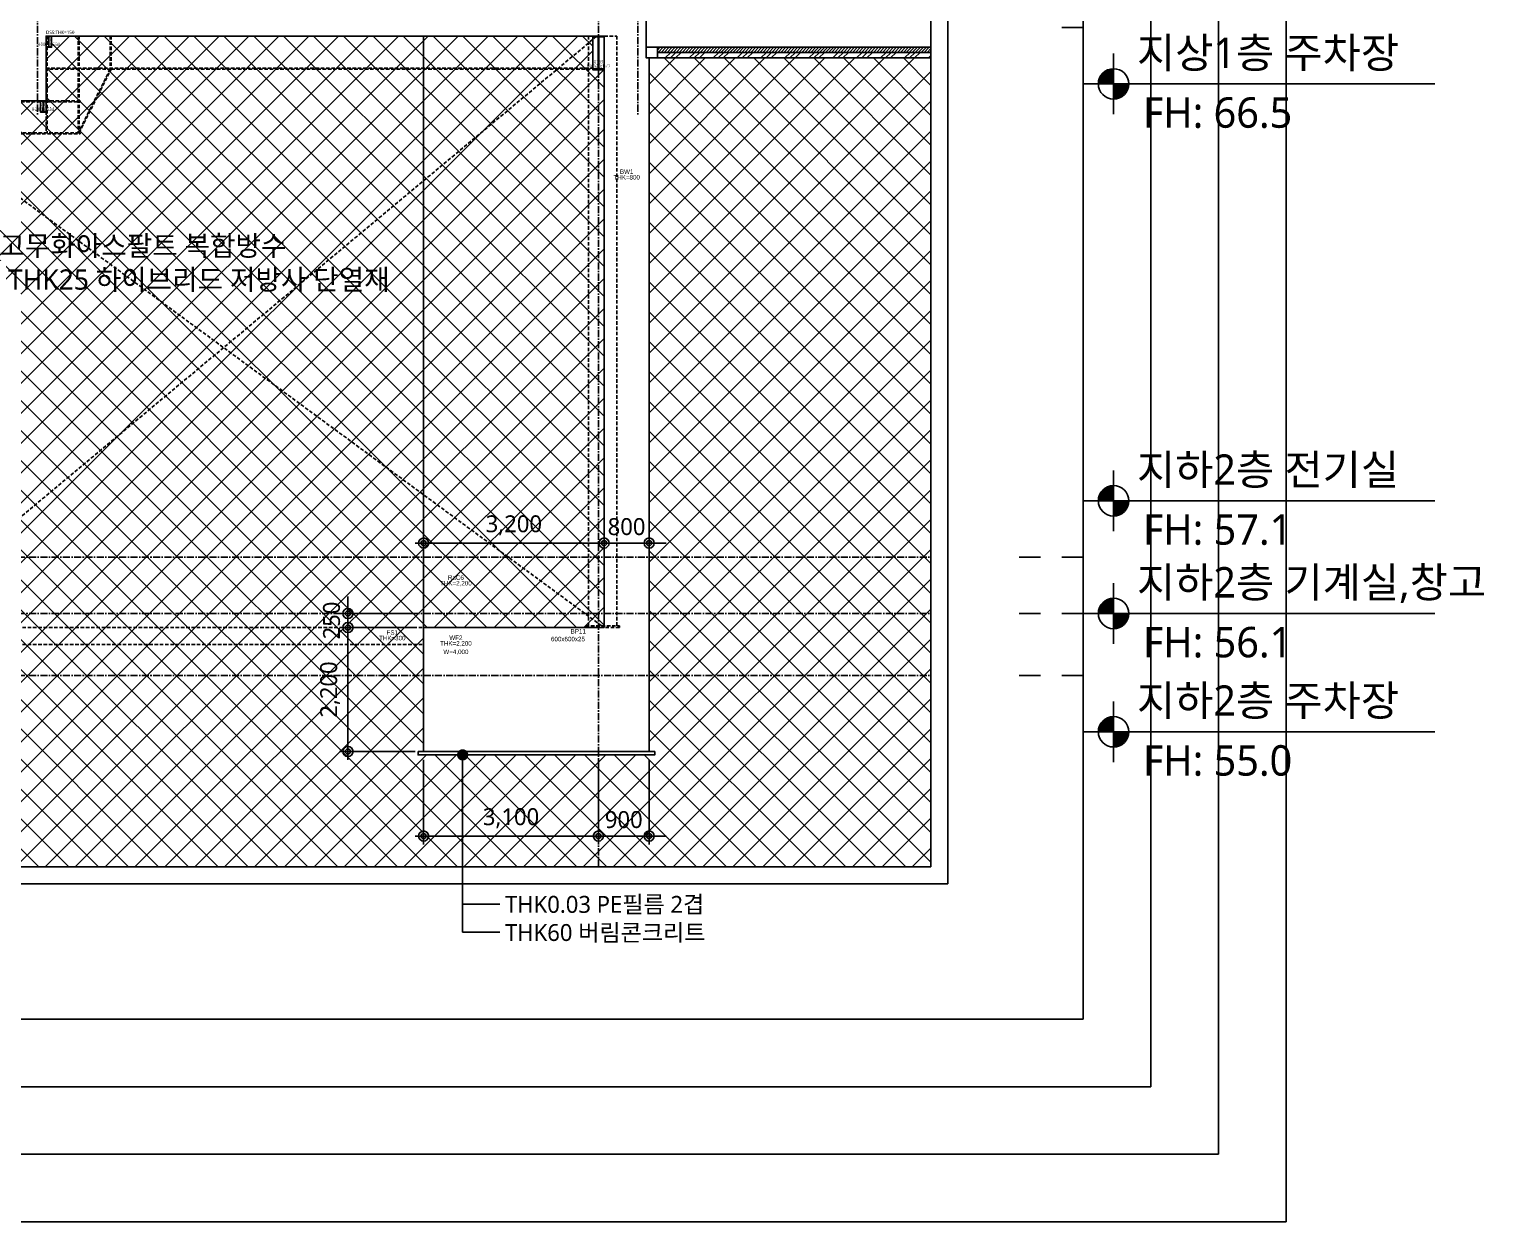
# Model space of a CAD drawing. Header units: millimetres. Extents: x 0 to 244676, y -5263 to 84354.
# Drawn here: x 200500 to 226310, y 5159 to 26332 of the extents above; entities that cross this region are included whole.
import ezdxf
from ezdxf.enums import TextEntityAlignment as Align

# ---------------------------------------------------------------- set-up
doc = ezdxf.new("R2010")
doc.units = ezdxf.units.MM
doc.header["$LTSCALE"] = 100
doc.header["$MEASUREMENT"] = 0
doc.header["$PDSIZE"] = -10
doc.linetypes.add('CENTER', pattern=[2, 1.25, -0.25, 0.25, -0.25])
doc.linetypes.add('HIDDEN2', pattern=[0.1875, 0.125, -0.0625])
doc.layers.get('0').update_dxf_attribs({"linetype": 'CONTINUOUS'})
doc.layers.get('Defpoints').update_dxf_attribs({"color": 171, "linetype": 'CONTINUOUS'})
for name, color, linetype in [('251', 251, 'CONTINUOUS'), ('CEN(ST)', 1, 'CENTER'), ('CON', 2, 'CONTINUOUS'), ('DIM', 7, 'CONTINUOUS'), ('ELE-5', 5, 'CONTINUOUS'), ('ELE-6', 8, 'CONTINUOUS'), ('FIN', 8, 'CONTINUOUS'), ('HAT-252', 252, 'CONTINUOUS'), ('LED', 7, 'CONTINUOUS'), ('NDIM', 7, 'CONTINUOUS'), ('STEEL', 5, 'CONTINUOUS'), ('STL', 3, 'CONTINUOUS'), ('SYM', 7, 'CONTINUOUS'), ('TEXT(AXIS)', 2, 'CONTINUOUS'), ('TEXT(노트)', 7, 'CONTINUOUS')]:
    doc.layers.add(name, color=color, linetype=linetype)
doc.styles.add('CGS', font='cgse', dxfattribs={"bigfont": 'cgs'})
doc.styles.add('TE', font='malgun_0.ttf')
doc.styles.add('나눔바른고딕', font='NanumBarunGothic.ttf')
doc.dimstyles.new('BA', dxfattribs={"dimscale": 500, "dimtxt": 3, "dimasz": 1, "dimexe": 1, "dimexo": 5, "dimgap": 0.9, "dimtad": 1, "dimdec": 0, "dimdsep": 46, "dimlunit": 6, "dimtxsty": 'TE', "dimblk": 'DDD', "dimcen": 2.5, "dimclrd": 256, "dimclre": 256, "dimclrt": 3, "dimazin": 2, "dimtfac": 1, "dimtdec": 0, "dimtix": 1, "dimtmove": 2, "dimatfit": 3, "dimldrblk": 'DDD', "dimfxl": 1, "dimtolj": 1, "dimtzin": 0, "dimarcsym": 2})
doc.dimstyles.new('NDIM 1200', dxfattribs={"dimscale": 500, "dimtxt": 3, "dimasz": 1, "dimexe": 2, "dimexo": 2, "dimgap": 1, "dimtad": 1, "dimdec": 0, "dimdsep": 46, "dimtxsty": 'CGS', "dimblk": 'DOT0', "dimcen": 1, "dimdle": 8, "dimclrd": 2, "dimclre": 2, "dimclrt": 2, "dimadec": 0, "dimazin": 0, "dimtfac": 1, "dimtdec": 0, "dimtix": 1, "dimtmove": 2, "dimatfit": 3, "dimldrblk": 'DOT0', "dimfxl": 1, "dimtolj": 1, "dimtzin": 0, "dimlwd": -1, "dimlwe": -1, "dimarcsym": 0})

# ---------------------------------------------------------------- blocks, each defined once
blk = doc.blocks.new('*U135')
at = {"layer": 'Defpoints'}
for p, q in [((-100, 283), (-100, -283)), ((100, -283), (100, 283)), ((-5.5, 0), (5.5, 0))]:
    blk.add_line(p, q, dxfattribs=at)
at = {"layer": 'STEEL', "color": 0, "linetype": 'ByBlock', "ltscale": 0.5}
for p, q in [((-5.5, 283), (-100, 283)), ((-5.5, -283), (-5.5, 283)), ((100, 283), (5.5, 283)), ((5.5, 283), (5.5, -283)), ((-100, -283), (-5.5, -283)), ((5.5, -283), (100, -283))]:
    blk.add_line(p, q, dxfattribs=at)
for points in [[(-100, 283), (-100, 300), (100, 300), (100, 283)], [(100, -283), (100, -300), (-100, -300), (-100, -283)]]:
    blk.add_lwpolyline(points, dxfattribs=at)
blk = doc.blocks.new('SG1')
at = {"layer": 'STL'}
blk.add_blockref('*U135', (0, -225), dxfattribs=at)
at = {"layer": 'Defpoints', "style": 'TE'}
for s, width, p in [('H-600x200x11x17', 0.5, (2, -459)), ('SG1,SB1', 0.6, (2, -379))]:
    blk.add_text(s, height=60, dxfattribs=dict(at, width=width)).set_placement(p, align=Align.MIDDLE_CENTER)
blk = doc.blocks.new('A$C19853FC8')
at = {"layer": 'SYM'}
for p, q in [((1800, 0), (1800, 3600)), ((3600, 1800), (0, 1800))]:
    blk.add_line(p, q, dxfattribs=at)
blk.add_circle((1800, 1800), 900, dxfattribs=at)
for points in [[(900, 1800), (1800, 2700), (914, 1959), (1643, 2686)], [(914, 1959), (1643, 2686), (954, 2112), (1492, 2646)], [(954, 2112), (1492, 2646), (1025, 2260), (1346, 2576)], [(1025, 2260), (1346, 2576), (1109, 2378), (1222, 2491)], [(1800, 900), (2700, 1800), (1959, 914), (2686, 1643)], [(1959, 914), (2686, 1643), (2112, 954), (2646, 1492)], [(2112, 954), (2646, 1492), (2260, 1025), (2576, 1346)], [(2260, 1025), (2576, 1346), (2378, 1109), (2491, 1222)]]:
    blk.add_solid(points, dxfattribs=at)
at = {"layer": 'SYM', "linetype": 'Continuous'}
for points in [[(1800, 2700), (1800, 1800), (900, 1800)], [(2700, 1800), (1800, 900), (1800, 1800)]]:
    blk.add_solid(points, dxfattribs=at)
blk = doc.blocks.new('*U137')
at = {"layer": 'Defpoints'}
for p, q in [((-50, 92), (-50, -92)), ((-2.75, 0), (2.75, 0)), ((50, -92), (50, 92))]:
    blk.add_line(p, q, dxfattribs=at)
at = {"layer": 'STEEL', "color": 0, "linetype": 'ByBlock', "ltscale": 0.5}
for p, q in [((-2.75, 92), (-50, 92)), ((-2.75, -92), (-2.75, 92)), ((50, 92), (2.75, 92)), ((2.75, 92), (2.75, -92)), ((-50, -92), (-2.75, -92)), ((2.75, -92), (50, -92))]:
    blk.add_line(p, q, dxfattribs=at)
for points in [[(-50, 92), (-50, 100), (50, 100), (50, 92)], [(50, -92), (50, -100), (-50, -100), (-50, -92)]]:
    blk.add_lwpolyline(points, dxfattribs=at)
blk = doc.blocks.new('SB0')
at = {"layer": 'STL'}
blk.add_blockref('*U137', (0, -100), dxfattribs=at)
at = {"layer": 'Defpoints', "style": 'TE'}
for s, width, p in [('H-200x100x5.5x8', 0.5, (0, -148)), ('SB0', 0.7, (0, -68))]:
    blk.add_text(s, height=60, dxfattribs=dict(at, width=width)).set_placement(p, align=Align.MIDDLE_CENTER)
blk = doc.blocks.new('DOT0')
blk.add_line((-3, 0), (3, 0))
at = {"color": 6}
blk.add_circle((0, 0), 0.75, dxfattribs=at)
blk = doc.blocks.new('DDD')
at = {"layer": 'DIM', "color": 0}
for p, q in [((-1, 0), (1, 0)), ((0, -1), (0, 1))]:
    blk.add_line(p, q, dxfattribs=at)
for radius in [0.6, 0.3]:
    blk.add_circle((0, 0), radius, dxfattribs=at)
blk = doc.blocks.new('*D185')
at = {"layer": 'Defpoints', "color": 0, "ltscale": 0.4, "transparency": 16777216}
for p in [(210700, 17209), (210700, 15709), (211500, 15709)]:
    blk.add_point(p, dxfattribs=at)
at = {"layer": 'NDIM', "lineweight": -2, "ltscale": 0.4, "transparency": 16777216}
for p, q in [((210700, 15859), (210700, 17359)), ((211500, 15859), (211500, 17359)), ((210550, 17209), (210400, 17209)), ((211500, 17209), (210700, 17209)), ((211650, 17209), (211800, 17209))]:
    blk.add_line(p, q, dxfattribs=at)
at = {"layer": 'NDIM', "lineweight": -2, "ltscale": 0.4, "transparency": 16777216, "xscale": 150, "yscale": 150, "zscale": 150}
blk.add_blockref('DDD', (210700, 17209), dxfattribs=at)
at = {"layer": 'NDIM', "lineweight": -2, "ltscale": 0.4, "transparency": 16777216, "xscale": 150, "yscale": 150, "zscale": 150, "rotation": 180}
blk.add_blockref('DDD', (211500, 17209), dxfattribs=at)
at = {"layer": 'NDIM', "color": 3, "ltscale": 0.4, "transparency": 16777216, "insert": (211100, 17499), "char_height": 300, "attachment_point": 5, "style": 'TE'}
blk.add_mtext('\\A1;800', dxfattribs=at)
blk = doc.blocks.new('*D186')
at = {"layer": 'Defpoints', "color": 0, "ltscale": 0.4, "transparency": 16777216}
for p in [(207500, 17209), (207500, 15709), (210700, 15709)]:
    blk.add_point(p, dxfattribs=at)
at = {"layer": 'NDIM', "lineweight": -2, "ltscale": 0.4, "transparency": 16777216}
for p, q in [((207500, 15859), (207500, 17359)), ((210700, 15859), (210700, 17359)), ((210550, 17209), (207650, 17209))]:
    blk.add_line(p, q, dxfattribs=at)
at = {"layer": 'NDIM', "lineweight": -2, "ltscale": 0.4, "transparency": 16777216, "xscale": 150, "yscale": 150, "zscale": 150, "rotation": 180}
blk.add_blockref('DDD', (207500, 17209), dxfattribs=at)
at = {"layer": 'NDIM', "lineweight": -2, "ltscale": 0.4, "transparency": 16777216, "xscale": 150, "yscale": 150, "zscale": 150}
blk.add_blockref('DDD', (210700, 17209), dxfattribs=at)
at = {"layer": 'NDIM', "color": 3, "ltscale": 0.4, "transparency": 16777216, "insert": (209100, 17524), "char_height": 300, "attachment_point": 5, "style": 'TE'}
blk.add_mtext('\\A1;3,200', dxfattribs=at)
blk = doc.blocks.new('*D187')
at = {"layer": 'Defpoints', "color": 0, "ltscale": 0.4, "transparency": 16777216}
for p in [(207500, 13509), (210600, 13509), (210600, 12009)]:
    blk.add_point(p, dxfattribs=at)
at = {"layer": 'NDIM', "lineweight": -2, "ltscale": 0.4, "transparency": 16777216}
for p, q in [((207500, 13359), (207500, 11859)), ((210600, 13359), (210600, 11859)), ((207650, 12009), (210450, 12009))]:
    blk.add_line(p, q, dxfattribs=at)
at = {"layer": 'NDIM', "lineweight": -2, "ltscale": 0.4, "transparency": 16777216, "xscale": 150, "yscale": 150, "zscale": 150, "rotation": 180}
blk.add_blockref('DDD', (207500, 12009), dxfattribs=at)
at = {"layer": 'NDIM', "lineweight": -2, "ltscale": 0.4, "transparency": 16777216, "xscale": 150, "yscale": 150, "zscale": 150}
blk.add_blockref('DDD', (210600, 12009), dxfattribs=at)
at = {"layer": 'NDIM', "color": 3, "ltscale": 0.4, "transparency": 16777216, "insert": (209050, 12325), "char_height": 300, "attachment_point": 5, "style": 'TE'}
blk.add_mtext('\\A1;3,100', dxfattribs=at)
blk = doc.blocks.new('*D188')
at = {"layer": 'Defpoints', "color": 0, "ltscale": 0.4, "transparency": 16777216}
for p in [(210600, 13509), (211500, 13509), (210600, 12009)]:
    blk.add_point(p, dxfattribs=at)
at = {"layer": 'NDIM', "lineweight": -2, "ltscale": 0.4, "transparency": 16777216}
for p, q in [((210600, 13359), (210600, 11859)), ((211500, 13359), (211500, 11859)), ((210450, 12009), (210300, 12009)), ((211500, 12009), (210600, 12009)), ((211650, 12009), (211800, 12009))]:
    blk.add_line(p, q, dxfattribs=at)
at = {"layer": 'NDIM', "lineweight": -2, "ltscale": 0.4, "transparency": 16777216, "xscale": 150, "yscale": 150, "zscale": 150}
blk.add_blockref('DDD', (210600, 12009), dxfattribs=at)
at = {"layer": 'NDIM', "lineweight": -2, "ltscale": 0.4, "transparency": 16777216, "xscale": 150, "yscale": 150, "zscale": 150, "rotation": 180}
blk.add_blockref('DDD', (211500, 12009), dxfattribs=at)
at = {"layer": 'NDIM', "color": 3, "ltscale": 0.4, "transparency": 16777216, "insert": (211050, 12299), "char_height": 300, "attachment_point": 5, "style": 'TE'}
blk.add_mtext('\\A1;900', dxfattribs=at)
blk = doc.blocks.new('*D189')
at = {"layer": 'Defpoints', "color": 0, "ltscale": 0.4, "transparency": 16777216}
for p in [(206157, 15709), (207500, 15709), (207500, 13509)]:
    blk.add_point(p, dxfattribs=at)
at = {"layer": 'NDIM', "lineweight": -2, "ltscale": 0.4, "transparency": 16777216}
for p, q in [((207350, 15709), (206007, 15709)), ((206157, 13659), (206157, 15559)), ((207350, 13509), (206007, 13509))]:
    blk.add_line(p, q, dxfattribs=at)
at = {"layer": 'NDIM', "lineweight": -2, "ltscale": 0.4, "transparency": 16777216, "xscale": 150, "yscale": 150, "zscale": 150}
for p, rotation in [((206157, 15709), 90), ((206157, 13509), 270)]:
    blk.add_blockref('DDD', p, dxfattribs=dict(at, rotation=rotation))
at = {"layer": 'NDIM', "color": 3, "ltscale": 0.4, "transparency": 16777216, "insert": (205841, 14609), "char_height": 300, "attachment_point": 5, "rotation": 90, "style": 'TE'}
blk.add_mtext('\\A1;2,200', dxfattribs=at)
blk = doc.blocks.new('*D190')
at = {"layer": 'Defpoints', "color": 0, "ltscale": 0.4, "transparency": 16777216}
for p in [(206157, 15959), (207500, 15959), (207500, 15709)]:
    blk.add_point(p, dxfattribs=at)
at = {"layer": 'NDIM', "lineweight": -2, "ltscale": 0.4, "transparency": 16777216}
for p, q in [((206157, 16109), (206157, 16259)), ((207350, 15959), (206007, 15959)), ((206157, 15709), (206157, 15959)), ((207350, 15709), (206007, 15709)), ((206157, 15559), (206157, 15409))]:
    blk.add_line(p, q, dxfattribs=at)
at = {"layer": 'NDIM', "lineweight": -2, "ltscale": 0.4, "transparency": 16777216, "xscale": 150, "yscale": 150, "zscale": 150}
for p, rotation in [((206157, 15959), 270), ((206157, 15709), 90)]:
    blk.add_blockref('DDD', p, dxfattribs=dict(at, rotation=rotation))
at = {"layer": 'NDIM', "color": 3, "ltscale": 0.4, "transparency": 16777216, "insert": (205867, 15834), "char_height": 300, "attachment_point": 5, "rotation": 90, "style": 'TE'}
blk.add_mtext('\\A1;250', dxfattribs=at)

msp = doc.modelspace()

# ---------------------------------------------------------------- hatches: boundary and pattern name
at = {"layer": 'HAT-252', "ltscale": 10000}
h = msp.add_hatch(dxfattribs=at)
h.set_pattern_fill('ANSI37', color=256, scale=3000)
h.paths.add_polyline_path([(216500, 25819), (211500, 25819), (211500, 13509), (211600, 13509), (211600, 13449), (207400, 13449), (207400, 13509), (207500, 13509), (207500, 15709), (210700, 15709), (210700, 25609), (210500, 25609), (210500, 26209), (200900, 26209), (200900, 26009), (200800, 26009), (200800, 24859), (200700, 24859), (200700, 25059), (199000, 25059), (199000, 25024), (198035, 25024), (198035, 15709), (198600, 15709), (198600, 13509), (198700, 13509), (198700, 13449), (196565.4, 13449), (195468.4, 15349), (169800.1, 15349), (169684.6, 15149), (158725, 15149), (158609.5, 15349), (156950.1, 15349), (156834.6, 15149), (154307.8, 15149), (154134.6, 14849), (143300.1, 14849), (143300, 11459), (216500, 11459)])
h = msp.add_hatch(dxfattribs=at)
h.set_pattern_fill('ANSI31', color=256, scale=300)
h.set_pattern_definition([(45, (67350, -500), (-26.516504, 26.516504), [])])
h.paths.add_polyline_path([(216500, 25919), (216500, 26009), (211650, 26009), (211650, 25919)])
at = {"layer": 'HAT-252', "ltscale": 100}
h = msp.add_hatch(dxfattribs=at)
h.set_pattern_fill('GOST_GROUND', color=256, scale=30)
h.set_pattern_definition([(45, (-34965912.3, 1119727.95), (424.2640687, -3e-14), [600]), (45, (-34965822.3, 1119727.95), (424.2640687, -3e-14), [600]), (45, (-34965732.3, 1119727.95), (424.2640687, -3e-14), [600])])
h.paths.add_polyline_path([(216500, 25819), (216500, 25919), (211650, 25919), (211650, 25819)])

# ---------------------------------------------------------------- linework, layer by layer
at = {"ltscale": 10000}
msp.add_line((200802.8, 26017), (200797.3, 26017), dxfattribs=at)
msp.add_lwpolyline([(211650, 26009), (211450, 26009), (211450, 25819), (211650, 25819)], close=True, dxfattribs=at)
at = {"layer": '251', "ltscale": 0.5}
msp.add_lwpolyline([(211650, 25819), (216500, 25819)], dxfattribs=at)
at = {"layer": 'CEN(ST)'}
for p, q in [((200650, 33391), (200650, 24809)), ((210600, 33391), (210600, 11459)), ((211300, 33391), (211300, 24809)), ((142300, 16959), (216500, 16959)), ((142300, 15959), (216500, 15959)), ((142300, 14859), (216500, 14859))]:
    msp.add_line(p, q, dxfattribs=at)
at = {"layer": 'CON', "ltscale": 0.1}
for p, q in [((207500, 15709), (207500, 13509)), ((207500, 15709), (210700, 15709)), ((207500, 13509), (211500, 13509))]:
    msp.add_line(p, q, dxfattribs=at)
at = {"layer": 'CON', "ltscale": 1000}
for points in [[(211450, 28409), (211450, 25819), (211500, 25819), (211500, 13509)], [(210700, 15709), (210700, 26209), (200800, 26209), (200800, 25059), (198000, 25059)]]:
    msp.add_lwpolyline(points, dxfattribs=at)
at = {"layer": 'Defpoints', "ltscale": 10000}
for points in [[(222800, 5159), (136000, 5159), (136000, 39691), (222800, 39691)], [(221600, 6359), (137200, 6359), (137200, 38491), (221600, 38491)], [(220400, 7559), (138400, 7559), (138400, 37291), (220400, 37291)], [(219200, 8759), (139600, 8759), (139600, 36091), (219200, 36091)], [(216800, 11159), (142000, 11159), (142000, 33691), (216800, 33691)], [(216500, 11459), (142300, 11459), (142300, 33391), (216500, 33391)]]:
    msp.add_lwpolyline(points, close=True, dxfattribs=at)
at = {"layer": 'ELE-5'}
msp.add_line((207500, 26209), (207500, 15709), dxfattribs=at)
at = {"layer": 'ELE-6', "linetype": 'HIDDEN2', "ltscale": 5}
for p, q in [((198000, 15709), (210574.8, 26209)), ((200820, 26209), (200820, 24491)), ((201368, 26209), (201368, 24491)), ((201388, 26209), (201388, 24491)), ((201936, 26209), (201936, 25621)), ((201956, 26209), (201956, 25621)), ((200800, 25641), (210500, 25641)), ((201956, 25621), (200800, 25621)), ((201938.4, 25621), (201388.5, 24527.1)), ((197825, 25039), (201408, 25039)), ((198000, 25059), (210700, 15709)), ((198600, 15709), (207500, 15709)), ((198600, 15409), (207500, 15409))]:
    msp.add_line(p, q, dxfattribs=at)
for points in [[(201956, 25621), (210500, 25621), (210500, 26209), (200800, 26209), (200800, 25059), (197825, 25059), (197825, 24471), (201408, 24471), (201408, 24491), (201388, 24491)], [(210374.8, 15739), (210974.8, 15739), (210974.8, 15709), (210374.8, 15709)]]:
    msp.add_lwpolyline(points, close=True, dxfattribs=at)
for points in [[(210424.8, 15739), (210424.8, 26209), (210924.8, 26209), (210924.8, 15739)], [(201408, 25039), (201408, 25059), (200800, 25059)], [(200800, 25059), (200800, 24491)], [(201388, 24491), (197825, 24491)]]:
    msp.add_lwpolyline(points, dxfattribs=at)
at = {"layer": 'FIN', "ltscale": 0.5}
for p, q in [((216500, 26009), (211650, 26009)), ((211650, 26009), (211650, 25869)), ((216500, 25919), (211650, 25919))]:
    msp.add_line(p, q, dxfattribs=at)
at = {"layer": 'FIN', "ltscale": 0.1}
msp.add_lwpolyline([(207400, 13509), (211600, 13509), (211600, 13449), (207400, 13449)], close=True, dxfattribs=at)
at = {"layer": 'LED'}
msp.add_line((208852.4, 10801.7), (208191.5, 10801.7), dxfattribs=at)
at = {"layer": 'SYM', "ltscale": 1000}
for p, q in [((219200, 25359), (225440, 25359)), ((219200, 17959), (225440, 17959)), ((218063.2, 16959), (218442.1, 16959)), ((218063.2, 15959), (218442.1, 15959)), ((218821.1, 15959), (225440, 15959)), ((218063.2, 14859), (218442.1, 14859)), ((219200, 13859), (225440, 13859))]:
    msp.add_line(p, q, dxfattribs=at)
for points in [[(219200, 25359), (219200, 26359), (218821.1, 26359)], [(219200, 17959), (219200, 16959), (218821.1, 16959)], [(219200, 13859), (219200, 14859), (218821.1, 14859)]]:
    msp.add_lwpolyline(points, dxfattribs=at)

# ---------------------------------------------------------------- block references
for p in [(200850, 26209), (200750, 25059)]:
    msp.add_blockref('SB0', p)
at = {"ltscale": 1000, "xscale": 0.3, "yscale": 0.3, "zscale": 0.3}
for p in [(219200, 24819), (219200, 17419), (219200, 15419), (219200, 13319)]:
    msp.add_blockref('A$C19853FC8', p, dxfattribs=at)
at = {"layer": 'STL'}
msp.add_blockref('SG1', (210600, 26134), dxfattribs=at)

# ---------------------------------------------------------------- texts
at = {"layer": 'Defpoints'}
for s, height, style, p in [('DS5:THK=150', 60, 'TE', (201052.3, 26226.4)), ('BW1', 80, 'CGS', (211101.7, 23737.8)), ('THK=800', 80, 'CGS', (211101.7, 23637.8)), ('THK=2,200', 80, 'CGS', (208072.2, 16432.2)), ('RaC6', 80, 'CGS', (208072.2, 16532.2)), ('THK=300', 80, 'CGS', (206943.2, 15458.6)), ('FS1', 80, 'CGS', (206943.2, 15558.6)), ('WF2', 80, 'CGS', (208072.2, 15464.2)), ('600x600x25', 80, 'CGS', (210059.7, 15441.5)), ('BP11', 80, 'CGS', (210242.7, 15578.8)), ('THK=2,200', 80, 'CGS', (208072.2, 15364.2)), ('W=4,000', 80, 'CGS', (208072.2, 15214.4))]:
    msp.add_text(s, height=height, dxfattribs=dict(at, style=style)).set_placement(p, align=Align.BOTTOM_CENTER)
at = {"layer": 'TEXT(AXIS)', "style": '나눔바른고딕'}
for s, p in [('지상1층 주차장', (220154.4, 25642.5)), ('FH: 66.5', (220256.9, 24580.5)), ('지하2층 전기실', (220154.4, 18242.5)), ('FH: 57.1', (220256.9, 17180.5)), ('지하2층 기계실,창고', (220154.4, 16242.5)), ('FH: 56.1', (220256.9, 15180.5)), ('지하2층 주차장', (220154.4, 14142.5)), ('FH: 55.0', (220256.9, 13080.5))]:
    msp.add_text(s, height=540, dxfattribs=at).set_placement(p)
at = {"layer": 'TEXT(노트)', "style": '나눔바른고딕'}
for s, p in [('고무화아스팔트 복합방수', (205065, 22486.3)), ('THK25 하이브리드 저방사 단열재', (206896.5, 21886.3))]:
    msp.add_text(s, height=360, dxfattribs=at).set_placement(p, align=Align.MIDDLE_RIGHT)
for s, p in [('THK0.03 PE필름 2겹', (208944.4, 10795.8)), ('THK60 버림콘크리트', (208944.4, 10295.8))]:
    msp.add_text(s, height=300, dxfattribs=at).set_placement(p, align=Align.MIDDLE_LEFT)

# ---------------------------------------------------------------- dimensions: what is measured, and where the dimension line sits
at = {"layer": 'NDIM', "ltscale": 0.4}
for base, p1, p2, angle, picture, middle in [((207500, 17209), (210700, 15709), (207500, 15709), 180, '*D186', (209100, 17524.2)), ((210700, 17209), (211500, 15709), (210700, 15709), 180, '*D185', (211100, 17499)), ((206156.7, 15959), (207500, 15709), (207500, 15959), 90, '*D190', (205866.7, 15834)), ((206156.7, 15709), (207500, 13509), (207500, 15709), 90, '*D189', (205841.5, 14609)), ((210600, 12009), (211500, 13509), (210600, 13509), 180, '*D188', (211050, 12299))]:
    dim = msp.add_linear_dim(base=base, p1=p1, p2=p2, angle=angle, dimstyle='BA', override={"dimscale": 150, "dimtxt": 2, "dimexo": 1}, dxfattribs=at)
    dim.commit()
    dim.dimension.update_dxf_attribs({"geometry": picture, "text_midpoint": middle})
dim = msp.add_linear_dim(base=(210600, 12009), p1=(207500, 13509), p2=(210600, 13509), dimstyle='BA', override={"dimscale": 150, "dimtxt": 2, "dimexo": 1}, dxfattribs=at)
dim.commit()
dim.dimension.update_dxf_attribs({"geometry": '*D187', "text_midpoint": (209050, 12325)})

# ---------------------------------------------------------------- leaders
at = {"layer": 'LED', "ltscale": 10000}
msp.add_leader([(208191.5, 13449), (208191.5, 10980.6), (208191.5, 10801.7), (208191.5, 10301.7), (208852.4, 10301.7)], dimstyle='NDIM 1200', override={"dimasz": 0.4, "dimtad": 0, "dimclrd": 256, "dimldrblk": 'Dot'}, dxfattribs=at)

doc.saveas('drawing.dxf')
